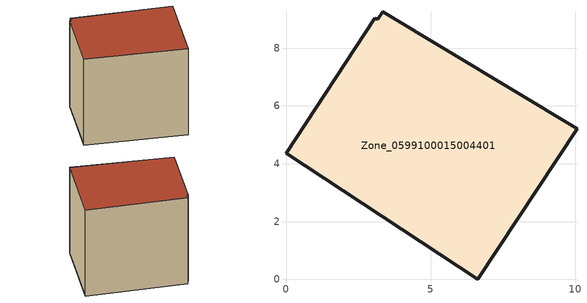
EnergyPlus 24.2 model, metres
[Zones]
Zone_0599100015004401
 floor ground (C_G): 0,4.37 3.08,9.04 3.17,8.99 3.35,9.26 10.06,5.21 6.62,0 z0.91
 wall outside (C_F): 0,4.37 6.62,0 10.06,5.21 3.35,9.26 3.17,8.99 3.08,9.04 0,4.37 z0.91:8.42
 roof outside (C_R): 3.08,9.04 0,4.37 6.62,0 10.06,5.21 3.35,9.26 3.17,8.99 z8.42
[BUILDING]
Pand.0599100015004401: North Axis=0; Terrain=City; Loads Convergence Tolerance Value=0.04; Temperature Convergence Tolerance Value=0.4; Solar Distribution=FullExterior; Maximum Number of Warmup Days=25; Minimum Number of Warmup Days=1
[Site:Location]
Rotterdam.The.Hague.AP_ZH_NLD Design_Conditions: Latitude=51.96; Longitude=4.45; Time Zone=1; Elevation=-4.5
[SITE:GROUNDTEMPERATURE:BUILDINGSURFACE]
18, 18, 18, 18, 18, 18, 18, 18, 18, 18, 18, 18
[MATERIAL] Thermal Absorptance=0.9; Solar Absorptance=0.7; Visible Absorptance=0.7
Name | Roughness | Thickness | Conductivity | Density | Specific Heat
G.TI.1965-1974 | MediumSmooth | 0.15 | 0.882353 | 540 | 1210
F.TI.1965-1974 | Rough | 0.3 | 0.697674 | 1920 | 840
R.TI.1965-1974 | MediumRough | 0.2 | 0.232558 | 1500 | 1000
[CONSTRUCTION]
C_G: G.TI.1965-1974
C_F: F.TI.1965-1974
C_R: R.TI.1965-1974
[ZONE]
Zone_0599100015004401: Type=1; Multiplier=1; Ceiling Height=Autocalculate; Volume=Autocalculate; Floor Area=autocalculate; Part of Total Floor Area=Yes
[ZONEINFILTRATION:DESIGNFLOWRATE]
Infil_Zone_0599100015004401: Zone or ZoneList or Space or SpaceList=Zone_0599100015004401; Schedule=AlwaysOn; Design Flow Rate Calculation Method=Flow/Area; Flow Rate per Floor Area=0.003; Constant Term Coefficient=1; Temperature Term Coefficient=0; Velocity Term Coefficient=0; Velocity Squared Term Coefficient=0
[HVACTEMPLATE:ZONE:IDEALLOADSAIRSYSTEM]
Zone_0599100015004401: Maximum Heating Supply Air Temperature=50; Minimum Cooling Supply Air Temperature=13; Maximum Heating Supply Air Humidity Ratio=0.0156; Minimum Cooling Supply Air Humidity Ratio=0.0077; Heating Limit=NoLimit; Cooling Limit=NoLimit; Dehumidification Control Type=ConstantSensibleHeatRatio; Cooling Sensible Heat Ratio=0.7; Dehumidification Setpoint=60; Humidification Control Type=None; Humidification Setpoint=30; Outdoor Air Method=None; Outdoor Air Flow Rate per Person=0.00944; Outdoor Air Flow Rate per Zone Floor Area=0; Outdoor Air Flow Rate per Zone=0; Demand Controlled Ventilation Type=None; Outdoor Air Economizer Type=NoEconomizer; Heat Recovery Type=None; Sensible Heat Recovery Effectiveness=0.7; Latent Heat Recovery Effectiveness=0.65
[ZONECONTROL:THERMOSTAT]
ThermostatControl_Zone_0599100015004401: Zone or ZoneList=Zone_0599100015004401; Control Type Schedule=DualSetpointControlType; Control 1=Thermostat_Zone_0599100015004401; Temperature Difference Between Cutout And Setpoint=0
[THERMOSTATSETPOINT:DUALSETPOINT]
Thermostat_Zone_0599100015004401: Heating Setpoint Temperature Schedule=HeatingSetpoint_Zone_0599100015004401; Cooling Setpoint Temperature Schedule=CoolingSetpoint_Zone_0599100015004401
[SCHEDULE:COMPACT]
HeatingSetpoint_Zone_0599100015004401: Through: 12/31, For: AllDays, Until: 24:00, 21
CoolingSetpoint_Zone_0599100015004401: Through: 12/31, For: AllDays, Until: 24:00, 24
DualSetpointControlType: Through: 12/31, For: AllDays, Until: 24:00, 4
AlwaysOn: Through: 12/31, For: AllDays, Until: 24:00, 1
